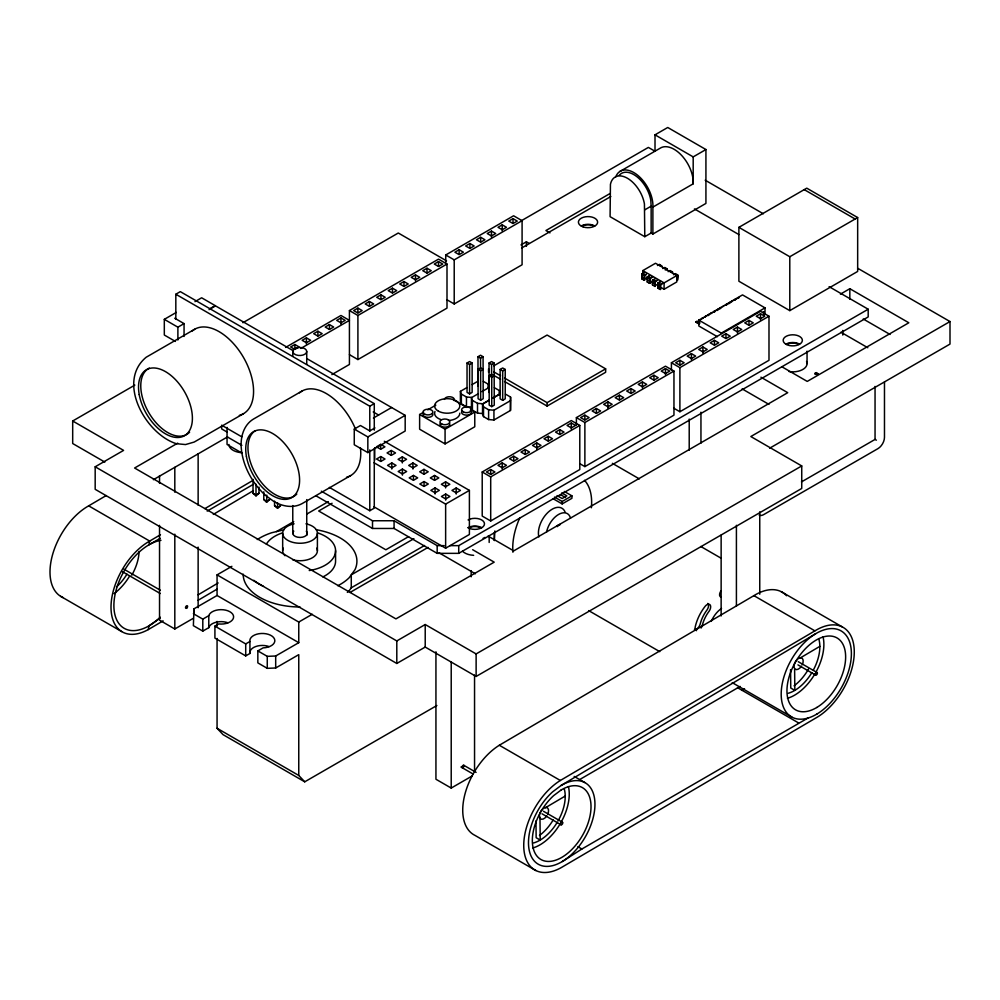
<?xml version="1.0" encoding="UTF-8"?>
<svg xmlns="http://www.w3.org/2000/svg" width="1000" height="1000" viewBox="0 0 1000 1000"><rect width="100%" height="100%" fill="white"/><g stroke="black" fill="none" stroke-linecap="round" stroke-linejoin="round"><path stroke-width="1.5" d="M488.338 387.9L488.438 384.312L483.338 381.375M494.387 387.7L499.487 390.637L499.4 394.225L493.038 397.9M489.062 400.337L482.537 404.1L482.537 413.9L483.512 416.613L488.6 419.55L493.938 420.012L510.487 410.462L510.575 397.075L505.487 394.125M510.487 410.462L510.575 397.075M241.125 443.975C241.175 434.412 244.825 424.275 253.375 419.125L301.887 391.125M227.862 622.775A12.5 7.212 0 0 0 208.787 627.663L202.8 631.112L193.375 625.675L193.988 608.825L217.062 595.5L298.762 642.675L298.762 622.05L217.062 574.875L217.062 595.5M494.4 540.588L494.862 530.938M160.463 534.738L149.688 541.075A53.7 31.012 -60 0 0 111.013 606.425A53.7 31.012 -60 0 0 148.275 629.575L148.975 625.85L160 618.2M424.55 545.487L351.275 587.788L349.288 590.562A56.875 32.837 0 0 1 347.337 592.388M258.988 487.125L258.988 493.312L256 495.875L253.012 493.312L253.012 479.387M561.125 785.462L552.537 791.912A47 27.138 -60 0 0 536.65 863.162A47 27.138 -60 0 0 592.087 821.55A47 27.138 -60 0 0 561.125 785.462L815.662 633.737M562.312 861.525L581.9 849L807.825 718.1M213.312 514.412L253.425 490.613M198.1 594.85L218.162 582.95M545.262 807.825L565.225 796.038M799.887 658.15L819.85 646.363M63.012 597.562A53.7 31.012 -60 0 1 52.538 554.788A53.7 31.012 -60 0 1 88.675 505.85L106.188 495.562M204.913 508.612L253.4 480.125M148.275 629.575L163.088 620.862M198.113 600.288L216.962 589.2M535.862 870.537L474.85 835.312A53.7 31.012 -60 0 1 465.112 793.525A53.7 31.012 -60 0 1 499.325 745.25L753.9 595.638A53.7 31.012 -60 0 1 786.55 595.725M560.337 780.475L814.912 630.862A53.7 31.012 -60 0 1 854.25 650.375A53.7 31.012 -60 0 1 817.675 716.912L563.1 866.513A53.7 31.012 -60 0 1 523.763 847A53.7 31.012 -60 0 1 560.337 780.475L499.325 745.25M741.85 690.387L744.55 688.812M580.087 779.312L740.138 686.413M207.188 511.1L253.038 484.525M175.825 319.2L175.825 294.237L180.312 291.637L374.275 403.625L374.275 430.138M175.413 341.438L164.312 335.025L164.312 319.35L176.312 312.413M194.975 301.637L201.637 297.787L215.212 305.625L210.012 308.625M164.312 319.35L177.887 327.188L184.062 323.612L184.062 336.438M209.05 309.637L215.55 305.887L293.488 350.887M194.7 329.237L146.188 357.238C116.375 381.788 145.55 433.638 175.938 443.562M104.838 462.088L72.688 443.525L72.688 421L134.838 385.112M242.913 322.713L398.288 233.012L446.525 260.85M285.6 347.425L340.95 315.475L349.425 320.375L300.837 348.425M331.875 374.6L349.425 364.462L349.425 310.575L438.512 259.137L447 264.037L447 308.125L357.912 359.562L349.425 354.663M445.725 264.1L445.725 254.975L513.6 215.787L522.087 220.688L522.087 264.775L454.212 303.962L446.938 299.762M655.013 151.3L655.013 134.838L667.738 127.487L705.925 149.537L705.925 203.425L652.887 234.037L651.15 233.025L644.788 236.7L610.087 216.675L610.438 184.363A24.562 14.188 60 0 1 627.438 178.263A24.562 14.188 60 0 1 644.438 203.988L644.788 236.7M294.887 344.513L290.65 346.962L294.887 349.412L299.137 346.962L294.887 344.513L294.887 349.15M306.4 337.863L302.162 340.312L306.4 342.762L310.65 340.312L306.4 337.863L306.4 344.05M317.913 331.225L313.675 333.675L317.913 336.125L322.163 333.675L317.913 331.225L317.913 335.863M329.425 324.575L325.188 327.025L329.425 329.475L333.675 327.025L329.425 324.575L329.425 329.212M340.95 317.925L336.7 320.375L340.95 322.825L345.188 320.375L340.95 317.925L340.95 324.113M357.912 308.125L353.675 310.575L357.912 313.025L362.15 310.575L357.912 308.125L357.912 312.775M369.438 301.475L365.188 303.925L369.438 306.375L373.675 303.925L369.438 301.475L369.438 306.112M380.95 294.825L376.712 297.275L380.95 299.725L385.188 297.275L380.95 294.825L380.95 299.475M392.463 288.188L388.225 290.637L392.463 293.075L396.7 290.637L392.463 288.188L392.463 292.825M403.975 281.537L399.738 283.988L403.975 286.438L408.212 283.988L403.975 281.537L403.975 286.175M415.487 274.887L411.25 277.337L415.487 279.788L419.738 277.337L415.487 274.887L415.487 281.075M427 268.238L422.762 270.688L427 273.137L431.25 270.688L427 268.238L427 272.875M438.512 261.588L434.275 264.037L438.512 266.488L442.762 264.037L438.512 261.588L438.512 266.238M459.137 249.737L454.888 252.188L459.137 254.638L463.375 252.188L459.137 249.737L459.137 254.375M469.913 243.512L465.662 245.963L469.913 248.412L474.15 245.963L469.913 243.512L469.913 248.162M480.688 237.3L476.438 239.75L480.688 242.2L484.925 239.75L480.688 237.3L480.688 241.938M491.463 231.075L487.225 233.525L491.463 235.975L495.7 233.525L491.463 231.075L491.463 237.262M502.238 224.85L498 227.3L502.238 229.75L506.475 227.3L502.238 224.85L502.238 231.038M513.013 218.637L508.775 221.088L513.013 223.538L517.25 221.088L513.013 218.637L513.013 223.275M769.663 448.2L950 344.087L950 321.55L750.825 436.538L801.737 465.938L801.737 488.462L476.125 676.45L425.213 647.062L396.8 663.462L95.175 489.325L95.175 466.788L123.588 450.387L72.688 421M521.875 220.438L648.375 147.413L655.138 151.312M349.425 310.575L357.912 315.475L447 264.037M445.725 254.975L454.212 259.875L522.087 220.688M619.85 171.488L660.15 148.212A27.05 15.625 60 0 1 681.712 155.5A27.05 15.625 60 0 1 693.188 183.825L652.887 207.1L652.887 234.037M177.688 443.137L134.6 468.013L395.925 618.888L494.2 562.15L472.65 549.7M521 244.925L526.4 241.812L529.1 243.375M610.075 193.5L545.913 230.538L549.963 232.887M521.638 248.012L610.825 196.525M243.463 413.7L194.213 442.05L185.55 444.562L176.625 443.725M655.013 134.838L693.188 156.888L705.925 149.537M153.363 479.712L227.537 436.887M644.788 209.838L651.15 206.163L650.8 200.325A24.562 14.188 60 0 0 636.938 176.725A24.562 14.188 60 0 0 619.188 175.362M175.825 294.237L369.787 406.213L374.275 403.625M160.2 538.325L148.975 544.8L149.688 541.075L88.675 505.85M467.038 363.013L469.588 361.55L472.137 363.013L472.137 392.413L469.588 393.875L467.038 392.413L467.038 363.013L469.588 364.487L472.137 363.013M477.987 386.087L477.987 356.7L480.538 355.225L483.075 356.7L483.188 398.725L480.637 400.2L478.088 398.725L478.088 369.338L480.637 367.875L483.188 369.338L480.637 370.812L478.088 369.338M306.925 358.65L405.175 415.363L405.175 431.037L367.837 452.6L354.263 444.762L354.263 429.087L360.45 425.513L369.775 430.9L374.938 427.925M373.4 418.038L391.6 407.525M477.987 356.7L480.538 358.162L483.075 356.7M642.788 273.163L642.788 270.613L655.512 263.263L676.812 275.562L676.812 281.925L664.087 289.275L644.125 277.75M258.988 493.312L256 495.037L253.012 493.312M644.737 275.475L644.325 280.275L641.875 278.863L641.888 273.825L643.838 272.7M644.812 272.613L641.888 274.3L644.325 275.712L646.312 274.613M657.475 265.512L659.425 264.375C667.188 269.55 653.6 262.3 661.925 266.3M489.038 392.413L489.038 363.025L491.587 361.55L494.125 363.025L494.275 405.163L491.737 406.637L489.188 405.163L489.188 375.775L491.737 374.3L500.538 379.188M644.325 280.275L644.362 275.262L646.312 274.137M489.038 363.025L491.587 364.487L494.125 363.025M354.263 429.087L367.837 436.925L405.175 415.363M641.875 278.863L644.737 280.038M647.212 276.9L650.062 278.55L649.65 283.35L647.2 281.938L647.212 276.9L649.163 275.775M493.875 365.775L547.1 335.05L605.65 368.85L605.65 372.275L547.1 406.075L504.525 381.5M650.125 275.688L647.212 277.375L649.65 278.788L652.613 277.125M662.8 268.575L664.75 267.45L667.237 268.888L666.825 269.613M664.375 268.2L667.25 269.363M652.613 276.637L649.688 278.325L649.65 283.35M738.888 227.35L806.762 188.162L857.663 217.55L857.663 271.438L789.788 310.625L738.888 281.238L738.888 227.35L789.788 256.737L857.663 217.55M665.288 270.012L667.237 268.888M263.788 491.8L263.788 499.538L265.8 501.525L266.775 500.962M647.2 281.938L650.062 283.113M265.8 501.525L266.775 502.088L269.762 499.538L266.775 501.262L263.788 499.538M470.75 409.738L474.775 412.062L474.775 426.763L445.075 443.9L419.625 429.212L419.625 414.513L423.675 412.175M427.725 409.837L435.825 405.163M652.525 279.975L655.387 281.625L654.975 286.425L652.525 285.012L652.525 279.975L655.45 278.762M471.8 407.25L466.463 406.8L461.362 403.862L460.4 401.138L460.4 391.35L466.912 387.587M472.137 384.575L477.35 381.562M668.125 271.65L670.075 270.525L672.562 271.962L672.15 272.688M669.7 271.275L672.562 272.438M500.138 369.45L502.675 367.987L505.225 369.45L505.225 398.85L502.675 400.312L500.138 398.85L500.138 369.45L502.675 370.925L505.225 369.45M657.938 279.713L655.013 281.4L654.975 286.425M656.963 280.763L654.975 281.863L652.525 280.45L652.525 285.012M489.188 375.775L491.737 377.238L494.275 375.775M660.713 284.7L660.3 289.5L657.85 288.087L657.85 283.038L660.775 281.35L657.85 283.525L660.3 284.938L662.288 283.837M673.45 274.725L675.4 273.6L677.887 275.038L677.475 280.312L677.887 275.512M675.025 274.35L677.887 275.512M380.688 444.375L376.45 446.825L380.688 449.275L384.925 446.825L380.688 444.375L380.688 448.938M660.3 289.5L660.337 284.475L662.288 283.35M642.788 270.613L664.087 282.9L676.812 275.562M657.85 288.087L660.713 289.25M274.562 505.75L277.55 508.312L280.538 505.75L277.55 507.475L274.562 505.75L274.562 501.112M489.212 400.1L482.85 403.775L482.85 413.575L477.512 413.125L472.413 410.175L471.45 407.463L471.45 397.675L478.162 393.787M481.887 391.65L488.4 387.875M380.775 456.562L376.538 459.012L380.775 461.463L385.012 459.012L380.775 456.562L380.775 461.125M391.3 450.487L387.05 452.938L391.3 455.387L395.538 452.938L391.3 450.487L391.3 455.05M350.65 475.588L302.137 503.587C293.412 508.425 282.8 506.525 274.5 501.775M492.975 398.075L499.5 394.312M419.625 414.513L445.075 429.212L474.775 412.062M391.8 462.938L387.562 465.387L391.8 467.837L396.05 465.387L391.8 462.938L391.8 469.012M402.325 456.863L398.088 459.312L402.325 461.763L406.562 459.312L402.325 456.863L402.325 462.938M276.4 531.613L293.725 521.613M307.05 513.925L328.363 501.613M332.075 503.263L318.688 511L385.838 549.775L408.612 536.625M482.537 404.1L483.512 406.812L488.6 409.762L493.938 410.213L510.487 400.662M217.062 574.875L231.875 566.325M402.413 469.062L398.175 471.512L402.413 473.95L406.65 471.512L402.413 469.062L402.413 475.138M412.925 462.987L408.688 465.438L412.925 467.887L417.175 465.438L412.925 462.987L412.925 469.062M413.438 475.425L409.2 477.875L413.438 480.325L417.688 477.875L413.438 475.425L413.438 479.988M423.963 469.35L419.712 471.8L423.963 474.25L428.2 471.8L423.963 469.35L423.963 473.913M504.525 378.062L547.1 402.65L605.65 368.85M700.062 319.513L699 320.85L698.975 324L695.812 321.962L697.087 321.225L699.075 322.375M698.787 320.25L742.525 294.9L765.013 307.875L765.013 313.762M695.812 322.175L697.087 321.438L699.2 322.65M698.8 320.513L700.062 319.725M701.775 318.788L703.025 318.012M704.75 317.075L706 316.288M707.712 315.363L708.975 314.575M711.938 312.863L710.662 313.387M713.65 311.938L714.912 310.938M716.625 310.225L717.875 309.225M720.85 307.725L719.575 308.25M722.562 306.788L723.812 306M725.537 305.075L726.787 304.088M728.5 303.363L729.75 302.375M731.475 301.65L732.725 300.863M734.438 299.938L735.7 299.15M738.688 297.488L737.412 298.425M329.375 487.4L369.787 510.737L374.275 508.137L374.275 448.862M698.825 320.737L700.075 319.975M703.025 317.8L701.762 318.538M704.725 316.825L706 316.087M708.975 314.375L707.7 315.1M710.7 313.837L711.938 312.663M713.637 311.675L714.925 311.2M717.9 309.688L716.6 309.962M719.613 308.738L720.85 307.512M726.975 304.65L725.55 305.312L726.8 304.337M728.525 303.6L729.775 302.838M731.488 301.837L732.725 300.65M735.713 299.4L734.463 300.175L735.7 298.938M738.688 297.688L737.425 298.45L738.863 297.787M707.913 315.7L708.988 314.837M715.1 311.55L713.675 312.175M716.825 310.562L718.075 309.8M719.788 308.85L720.863 307.975M728.7 303.7L729.95 302.938M424.05 481.55L419.8 484L424.05 486.45L428.288 484L424.05 481.55L424.05 486.112M434.562 475.475L430.325 477.925L434.562 480.375L438.812 477.925L434.562 475.475L434.562 480.037M698.825 323.675L700.075 322.912M159.537 525.35L159.537 620.163L174.812 628.987L192.963 618.5M193.375 613.688L202.8 619.138L208.787 615.675A12.5 7.212 0 0 1 223.3 609.763A12.5 7.212 0 0 1 233.4 618.188A12.5 7.212 0 0 1 218.7 623.938L214.913 626.125L214.913 638.112L245.712 655.9L249.925 653.462A12.5 7.212 0 0 1 255.725 646.538A12.5 7.212 0 0 1 269.062 646.575M435.075 487.912L430.838 490.363L435.075 492.812L439.325 490.363L435.075 487.912L435.075 494M445.6 481.85L441.35 484.288L445.6 486.737L449.837 484.288L445.6 481.85L445.6 487.925M765.013 307.875L721.312 333.1L698.825 320.125L698.825 326L717.35 336.688M482.212 471.987L571.3 420.55L579.788 425.45L579.788 469.538L490.7 520.975L482.212 516.075L482.212 471.987L490.7 476.887L579.788 425.45M576.388 425.213L576.388 417.612L665.475 366.175L673.962 371.075L673.962 415.163L584.875 466.6L580.025 463.8M671.413 370.35L671.413 362.75L760.512 311.312L768.988 316.212L768.988 360.3L679.9 411.737L673.838 408.237M445.688 494.038L441.438 496.488L445.688 498.938L449.925 496.488L445.688 494.038L445.688 500.125M456.2 487.962L451.962 490.412L456.2 492.863L460.438 490.412L456.2 487.962L456.2 494.05M490.7 469.538L486.45 471.987L490.7 474.438L494.938 471.987L490.7 469.538L490.7 474.175M502.225 462.887L497.975 465.337L502.225 467.788L506.463 465.337L502.225 462.887L502.225 469.075M513.737 456.238L509.487 458.688L513.737 461.138L517.975 458.688L513.737 456.238L513.737 460.875M525.25 449.588L521 452.038L525.25 454.487L529.487 452.038L525.25 449.588L525.25 454.225M536.763 442.938L532.513 445.387L536.763 447.837L541 445.387L536.763 442.938L536.763 449.125M548.275 436.3L544.025 438.738L548.275 441.188L552.513 438.738L548.275 436.3L548.275 440.938M559.788 429.65L555.55 432.1L559.788 434.55L564.025 432.1L559.788 429.65L559.788 434.288M571.3 423L567.062 425.45L571.3 427.9L575.538 425.45L571.3 423L571.3 429.188M584.875 415.163L580.638 417.612L584.875 420.062L589.113 417.612L584.875 415.163L584.875 419.8M596.4 408.512L592.15 410.962L596.4 413.413L600.638 410.962L596.4 408.512L596.4 413.15M607.913 401.863L603.675 404.312L607.913 406.763L612.15 404.312L607.913 401.863L607.913 408.05M619.425 395.213L615.188 397.663L619.425 400.112L623.663 397.663L619.425 395.213L619.425 399.85M630.938 388.562L626.7 391.012L630.938 393.462L635.175 391.012L630.938 388.562L630.938 393.212M642.45 381.925L638.212 384.375L642.45 386.825L646.7 384.375L642.45 381.925L642.45 388.113M653.962 375.275L649.725 377.725L653.962 380.175L658.213 377.725L653.962 375.275L653.962 379.913M665.475 368.625L661.237 371.075L665.475 373.525L669.725 371.075L665.475 368.625L665.475 374.812M679.9 360.3L675.662 362.75L679.9 365.2L684.15 362.75L679.9 360.3L679.9 364.938M691.425 353.65L687.188 356.1L691.425 358.55L695.662 356.1L691.425 353.65L691.425 359.837M702.938 347L698.7 349.45L702.938 351.9L707.188 349.45L702.938 347L702.938 353.188M714.45 340.35L710.212 342.8L714.45 345.25L718.7 342.8L714.45 340.35L714.45 344.988M725.962 333.7L721.725 336.15L725.962 338.6L730.212 336.15L725.962 333.7L725.962 338.35M737.475 327.062L733.238 329.5L737.475 331.95L741.725 329.5L737.475 327.062L737.475 333.25M748.988 320.412L744.75 322.863L748.988 325.312L753.238 322.863L748.988 320.412L748.988 325.05M760.512 313.762L756.263 316.212L760.512 318.663L764.75 316.212L760.512 313.762L760.512 319.95M763.9 315L763.925 311.812C760.575 314.012 766.062 309.938 763.725 314.9M576.388 417.612L584.875 422.512L673.962 371.075M671.413 362.75L679.9 367.65L768.988 316.212M374.05 462.775L445.637 504.113L469.4 490.387L469.4 534.475L445.637 548.2L373.8 506.725M413.9 538.688L351.275 574.837L351.275 587.788M840.413 294.15L849.837 288.712L908.825 322.775L807.237 381.413L781.762 366.712M214.913 626.125L245.712 643.913L249.925 641.488A12.5 7.212 0 0 1 261.163 633.488A12.5 7.212 0 0 1 274.8 640.113A12.5 7.212 0 0 1 263.1 647.875L257.838 650.913L257.838 662.887L267.262 668.337L275.688 667.987L298.762 654.663L298.762 775.45L304.738 781.812L436.875 705.512M298.762 622.05L312.238 614.275M349.95 592.5L428.075 547.4M450.075 545.638L458.725 545.638L868.188 309.225L868.188 316.938L458.725 553.35L437.175 553.35L394.075 528.462L372.512 528.462L315.95 495.8M257.838 650.913L267.262 656.35L275.688 656L298.762 642.675M554.525 497.075L562.163 501.475L571.925 495.85L571.925 498.3L562.163 503.925L553.25 498.787M95.175 466.788L396.8 640.938L425.213 624.525L476.125 653.925L801.737 465.938M801.438 481.925L875.05 439.425L876.363 440.175M435.938 651.787L435.938 779.25L451.213 788.062L471.95 776.087M283.825 529.837L271.6 532.762A56.875 32.837 0 0 0 257.288 539.538M321.337 491.2L372.512 520.75L394.075 520.75L437.175 545.638L444.162 545.638M460.4 391.35L461.362 394.062L466.463 397L471.8 397.45M471.45 397.675L472.413 400.387L477.512 403.325L482.85 403.775M804.237 189.625L855.138 219.013M705.188 180.2L763.337 213.787M858.025 268.45L950 321.55M694.438 208.912L738.888 234.575M829.125 286.675L868.188 309.225M863.238 318.988L890.05 334.462M840.95 332.225L867.8 347.725M641.888 273.825L644.362 275.262M657.85 283.038L660.337 284.475M695.812 321.962L699 323.775M760.913 377.2L787.725 392.688L513.725 550.875L488.125 536.1M742.138 388.9L768.95 404.387M493.875 371.925L500.538 375.763M612.375 463.338L639.338 478.9M453.338 399.688L466.737 407.425M781.137 591.613L842.15 626.838M700.8 546.487L720.913 558.1M753.9 595.638L814.912 630.862M564.288 491.438L571.925 495.85M561.737 492.9L566.825 495.85L562.163 498.537L557.075 495.6M560.462 494.625L565.55 497.562M373.225 411.938L378.6 415.037M798.238 661.688L817.15 672.6A1.462 0.85 -60 0 1 816.5 674.912A1.462 0.85 -60 0 1 815.375 673.938A1.462 0.85 -60 0 1 817.15 672.6M797.962 664.887L815.525 675.025M174.725 318.225L184.062 323.612M384.312 441.262L469.4 490.387M732.25 682.663L791.925 717.113M737.513 687.675L798.525 722.9M588.675 610.612L659.75 651.637M221.625 425.188L241.825 436.85M438.975 552.788L475.35 573.787M227.05 432.038L221.663 428.925L221.663 425.838M227.05 436.763L241.863 445.312M241.863 453.025L227.05 444.475L227.05 427.4M574.188 776.425L584.8 782.55M123.875 569.163L160.35 590.225M463.75 765.263L476.1 772.387M543.438 811.263L562.537 822.288A1.462 0.85 -60 0 1 561.875 824.587A1.462 0.85 -60 0 1 560.75 823.612A1.462 0.85 -60 0 1 562.525 822.288M122.225 571.575L160.25 593.525M460.95 767L473.3 774.125M541.987 813.775L561.087 824.812M577.913 846.7L581.9 849M60.625 596.312L121.625 631.538M217.062 638.462L217.062 728.275L298.762 775.45M304.738 781.812L223.038 734.638L217.062 728.275M265.45 495.337L273.962 501.55M265.125 495.1C251.275 482.025 241.6 463.812 241.062 444.55M794.613 668.975L794.837 690.387L790.763 688.037L790.575 669.675M539.975 817.125L540.212 840.062L536.15 837.712L535.975 820.888M884.475 382L884.475 437.337A9.213 5.325 -60 0 1 877.962 448.625L763.737 514.575A9.213 5.325 -60 0 1 759.125 515.037M875.05 386.413L875.05 439.425M849.837 288.712L849.837 299.225M842.788 330.425L842.788 335.087M807.05 351.163L807.05 363.6M789.788 256.737L789.788 310.625M759.75 511.825L759.75 594.212M736.413 525.3L736.413 606.125M721.137 535.138L721.137 615.962M700.95 412.212L700.95 443.175M693.188 156.888L693.188 183.825M689.212 419.087L689.212 450.175M679.9 367.65L679.9 411.737M664.087 282.9L664.087 289.275M658.263 283.288L658.263 287.85M651.15 206.163L651.15 233.025M642.3 274.062L642.3 278.625M584.875 422.512L584.875 466.6M562.163 501.475L562.163 503.925M547.1 402.65L547.1 406.075M526.4 241.812L526.4 246.312M502.675 370.925L502.675 400.312M499.487 390.637L499.487 394.837M494.25 532.812L494.25 540.3M493.938 410.213L493.938 420.012M491.737 377.238L491.737 406.637M491.587 364.487L491.587 375.312M490.7 476.887L490.7 520.975M489.175 536.237L489.175 542.463M488.562 368.85L488.562 372.275M488.6 409.762L488.6 419.55M488.438 384.312L488.438 388.512M483.512 406.812L483.512 416.613M480.637 370.812L480.637 400.2M480.538 358.162L480.538 369M477.512 403.325L477.512 413.125M476.125 653.925L476.125 676.45M474.55 675.113L474.55 771.488M472.413 400.387L472.413 410.175M471.175 570.612L471.175 576.8M469.588 364.487L469.588 393.875M466.463 397L466.463 406.8M461.362 394.062L461.362 403.862M458.725 545.638L458.725 553.35M454.212 259.875L454.212 303.962M451.213 662.163L451.213 788.062M445.637 504.113L445.637 548.2M445.075 429.212L445.075 443.9M437.175 545.638L437.175 553.35M425.213 624.525L425.213 647.062M396.8 640.938L396.8 663.462M394.075 520.75L394.075 528.462M374.725 447.675L374.725 460.112M372.512 520.75L372.512 528.462M369.787 406.213L369.787 431.175M369.787 449.9L369.787 510.737M367.837 436.925L367.837 452.6M357.912 315.475L357.912 359.562M335.575 550.712L335.575 561.2A35.55 20.525 0 0 1 322.887 576.912M317.4 533.237L317.4 550.712M306.737 351.613A6.987 4.037 0 0 1 296.062 354.9A6.987 4.037 0 0 1 296.475 347.925A6.987 4.037 0 0 1 306.737 351.613L306.737 364.075M306.737 499.588L306.737 535.413M292.775 351.337L292.775 356.012M292.775 505.55L292.775 533.587M282.663 533.237L282.663 550.712M277.55 502.837L277.55 508.312M275.688 656L275.688 667.987M267.262 656.35L267.262 668.337M266.775 495.075L266.775 502.088M256 484.212L256 495.875M249.925 641.488L249.925 653.462M245.712 643.913L245.712 655.9M217.062 621.425L217.062 626.075M208.787 615.675L208.787 627.663M202.8 619.138L202.8 631.112M198.137 453.862L198.137 505.15M198.137 547.125L198.137 607.737M193.988 608.825L193.988 613.325M177.887 327.188L177.887 340.012M174.812 467.325L174.812 492.2M174.812 534.163L174.812 628.987M159.537 475.613L159.537 483.387M306.312 531.15A7.25 4.188 0 0 1 300.038 537.438A7.25 4.188 0 0 1 293.75 531.15M300.038 606.987A56.875 32.837 0 0 1 243.162 574.15M337.85 585.725A56.875 32.837 0 0 0 349.288 577.612L354.975 569.7A56.875 32.837 0 0 0 316.175 529.712M263.463 586.35A56.875 32.837 0 0 1 253.8 580.312M305.975 523.812A17.375 10.025 0 0 1 313.962 539.225A17.375 10.025 0 0 1 286.1 539.225A17.375 10.025 0 0 1 294.1 523.812M316.812 548.125A17.375 10.025 0 0 1 311.2 558.4A17.375 10.025 0 0 1 292.688 559.8M284.988 555.725A17.375 10.025 0 0 1 283.25 548.125M317.812 532.938A35.55 20.525 0 0 1 335.275 553.4A35.55 20.525 0 0 1 309.237 570.538M266.375 544.125A35.55 20.525 0 0 1 282.262 532.938M299.475 392.825A48.762 28.15 60 0 1 355.625 429.4M360.462 447.887A48.762 28.15 60 0 1 346.538 477.262M192.288 330.938A48.762 28.15 60 0 1 244.1 358.5A48.762 28.15 60 0 1 239.338 415.375M189.613 432.188A38.1 22 60 0 1 149.95 414.562A38.1 22 60 0 1 149.3 368.088M296.8 494.075A38.1 22 60 0 1 257.812 477.488A38.1 22 60 0 1 255.25 430.688M160.25 617.188A49.625 28.65 -60 0 1 113.888 605.138A49.625 28.65 -60 0 1 160.975 540.312M129.688 575.975A41.5 23.963 -60 0 1 114.1 593.638M126.95 574.15A35.8 20.675 -60 0 1 116.425 586.987M139.1 551.5A35.8 20.675 -60 0 1 131.8 575.163M801.475 666.175A6.513 3.762 -60 0 1 794.125 667.5A6.513 3.762 -60 0 1 799.513 657.938A6.513 3.762 -60 0 1 802.3 664.688M818.913 639.35A35.8 20.675 -60 0 1 813.4 669.938M811.862 672.625A35.8 20.675 -60 0 1 788.275 693.263M823.062 636.912A41.5 23.963 -60 0 1 815.65 672.663M814.875 673.988A41.5 23.963 -60 0 1 787.45 698.3M463.5 767.412A1.462 0.85 -60 0 1 462.062 767.312A1.462 0.85 -60 0 1 463.2 765.3A1.462 0.85 -60 0 1 464.05 766.438M546.85 815.85A6.513 3.762 -60 0 1 539.5 817.175A6.513 3.762 -60 0 1 544.9 807.613A6.513 3.762 -60 0 1 547.675 814.375M568.438 786.6A41.5 23.963 -60 0 1 561.025 822.337M560.262 823.675A41.5 23.963 -60 0 1 532.825 847.975M564.288 789.025A35.8 20.675 -60 0 1 558.025 820.975M557.238 822.312A35.8 20.675 -60 0 1 533.65 842.938M553.175 819.963A35.8 20.675 -60 0 1 539.45 835.512M808.575 668.938A35.8 20.675 -60 0 1 794.062 685.837M711.263 621.35A19.5 11.262 -60 0 1 721.538 608.413M707.788 603.425A5.25 3.025 -60 0 1 707.113 609.825A23.75 13.713 -60 0 0 700.113 624.375A5.25 3.025 -60 0 1 694.425 629.425M701.075 628.038A5.25 3.025 -60 0 0 702.237 625.6A23.75 13.713 -60 0 1 709.225 611.05A5.25 3.025 -60 0 0 709.912 604.65A5.25 3.025 -60 0 0 704.712 606.862A31.7 18.3 -60 0 0 695.375 626.287A5.25 3.025 -60 0 0 696.55 630.65M721.137 597.062A4.5 2.6 -60 0 1 721.137 590.7M584.513 480.325A55.8 32.212 -60 0 1 591.375 507.775M512.925 552.238A55.8 32.212 -60 0 1 519.675 518.1M538.875 536.925A19.5 11.262 -60 0 1 548.05 512.325A19.5 11.262 -60 0 1 565.15 512.188M546.575 532A17.55 10.137 -60 0 1 558.562 514.462A17.55 10.137 -60 0 1 570.538 518.162M556.875 526.388A4.763 2.75 -60 0 1 560.237 524.45M557.3 526.638A4.763 2.75 -60 0 1 559.85 524.775M468.1 527.65A9.6 5.537 0 0 1 481.675 527.65M468.1 519.938A9.6 5.537 0 0 1 481.675 519.938A9.6 5.537 0 0 1 481.675 527.775A9.6 5.537 0 0 1 468.1 527.775M581.237 225.925A9.6 5.537 0 0 1 594.812 225.925M785.975 344.125A9.6 5.537 0 0 1 799.55 344.125M444.475 399.363A4.95 2.85 0 0 1 450.438 396.8A4.95 2.85 0 0 1 454.05 400.55M449.387 423.1A4.95 2.85 0 0 1 445.15 427.163A4.95 2.85 0 0 1 440.262 423.35M432.425 413.288A4.95 2.85 0 0 1 428.2 417.362A4.95 2.85 0 0 1 423.3 413.55M459.8 413.2A12.6 7.275 0 0 1 448.438 420.525M441.025 419.625A12.6 7.275 0 0 1 434.988 411.488M470.3 410.412A4.95 2.85 0 0 1 470.05 414.275A4.95 2.85 0 0 1 463.375 414.462A4.95 2.85 0 0 1 462.463 410.637M615.788 176.8A27.05 15.625 60 0 1 637.688 175.263A27.05 15.625 60 0 1 652.887 207.1M468.688 528A8.762 5.062 0 0 1 481.075 528M484.988 537.4A14.287 8.25 0 0 1 483.075 538.325M473.638 555.337A14.287 8.25 0 0 1 462.512 551.25M241.975 452.688A14.287 8.25 0 0 1 228.925 444.475M581.825 226.275A8.762 5.062 0 0 1 594.225 226.275M786.562 344.475A8.762 5.062 0 0 1 798.95 344.475M806.562 361.463A14.287 8.25 0 0 1 789.062 371.575M817.875 373.638C816.388 375.538 812.362 373.587 816.375 372.587L817.875 373.638M817.288 373.713L815.688 373.45L817.288 373.713M561.15 789.987L553.575 795.675A41.5 23.963 -60 0 0 539.538 858.587A41.5 23.963 -60 0 0 588.488 821.85A41.5 23.963 -60 0 0 561.15 789.987M139.225 394.637A38.1 22 60 0 0 183.875 436.062A38.1 22 60 0 0 173.287 377.475A38.1 22 60 0 0 139.225 394.637M246.425 456.525A38.1 22 60 0 0 291.075 497.95A38.1 22 60 0 0 280.475 439.363A38.1 22 60 0 0 246.425 456.525M186.688 608.138A1.462 0.85 -60 0 0 187.375 605.825A1.462 0.85 -60 0 0 185.6 607.125A1.462 0.85 -60 0 0 186.688 608.138M816.925 714.038A49.625 28.65 -60 0 0 846.363 635.638A49.625 28.65 -60 0 0 785.588 671.975A49.625 28.65 -60 0 0 816.925 714.038M816.825 707.463A41.5 23.963 -60 0 0 841.438 641.9A41.5 23.963 -60 0 0 790.625 672.288A41.5 23.963 -60 0 0 816.825 707.463M583.225 226.938A9.6 5.537 0 0 0 597.625 222.138A9.6 5.537 0 0 0 583.225 217.338A9.6 5.537 0 0 0 583.225 226.938M785.975 344.25A9.6 5.537 0 0 0 802.038 341.775A9.6 5.537 0 0 0 790.275 334.988A9.6 5.537 0 0 0 785.975 344.25M442.1 424.212A4.95 2.85 0 0 0 449.837 422.1A4.95 2.85 0 0 0 442.8 419.288A4.95 2.85 0 0 0 442.1 424.212M425.138 414.412A4.95 2.85 0 0 0 432.875 412.3A4.95 2.85 0 0 0 425.838 409.475A4.95 2.85 0 0 0 425.138 414.412M438.387 411.138A12.6 7.275 0 0 0 459.4 407.738A12.6 7.275 0 0 0 443.8 398.938A12.6 7.275 0 0 0 438.387 411.138M463.713 412.163A4.95 2.85 0 0 0 471.463 410.05A4.95 2.85 0 0 0 464.425 407.238A4.95 2.85 0 0 0 463.713 412.163"/></g></svg>
